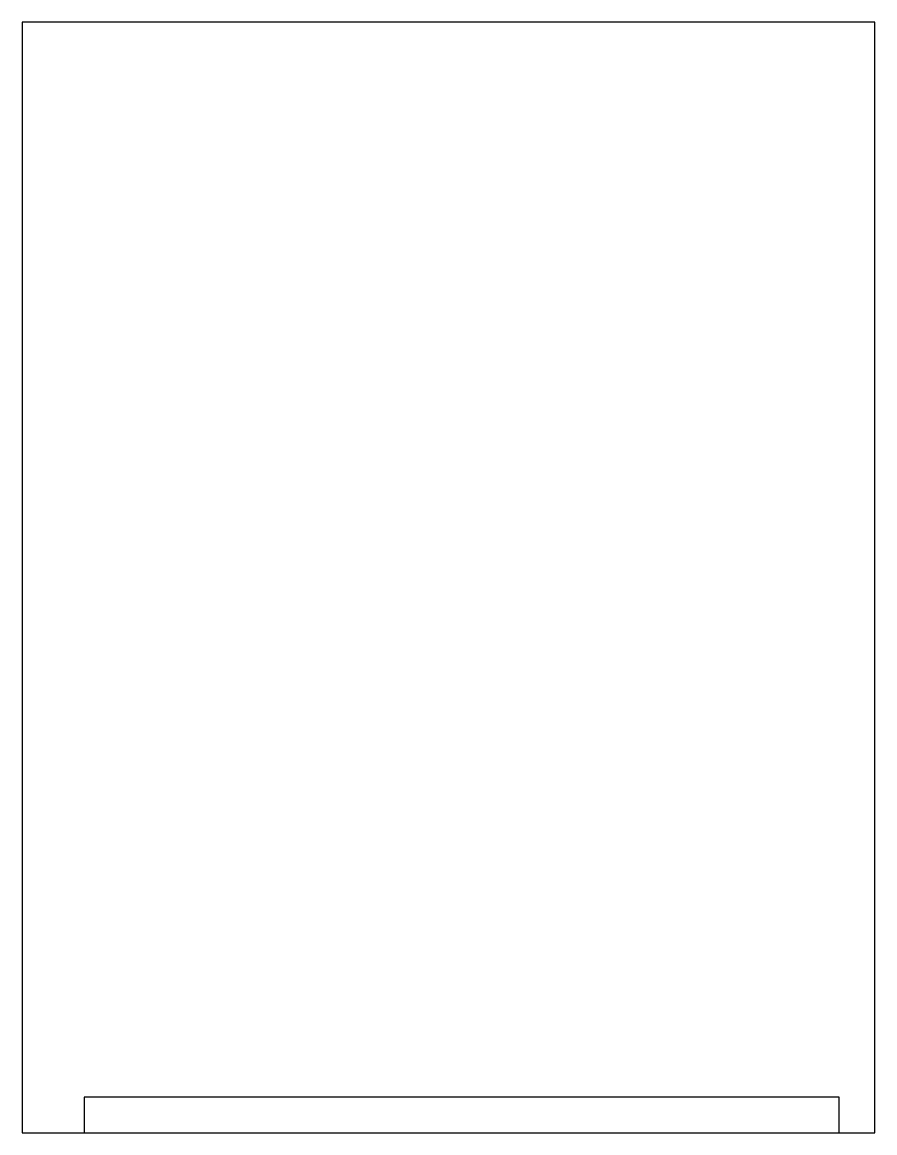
# Model space of a CAD drawing. Header units: inches. Extents: x -8.67 to -2.67, y -5.48 to 2.33.
import ezdxf

# ---------------------------------------------------------------- set-up
doc = ezdxf.new("R2010")
doc.units = ezdxf.units.IN
doc.header["$MEASUREMENT"] = 0

msp = doc.modelspace()

# ---------------------------------------------------------------- linework, layer by layer
at = {"color": 7, "linetype": 'Continuous', "lineweight": 25}
for p, q in [((-2.6662, 2.33), (-8.6662, 2.33)), ((-8.6662, 2.33), (-8.6662, -5.483)), ((-2.6662, -5.483), (-2.6662, 2.33)), ((-8.2292, -5.233), (-8.2292, -5.483)), ((-2.9162, -5.233), (-8.2292, -5.233)), ((-2.9162, -5.483), (-2.9162, -5.233)), ((-8.6662, -5.483), (-2.6662, -5.483))]:
    msp.add_line(p, q, dxfattribs=at)

doc.saveas('drawing.dxf')
